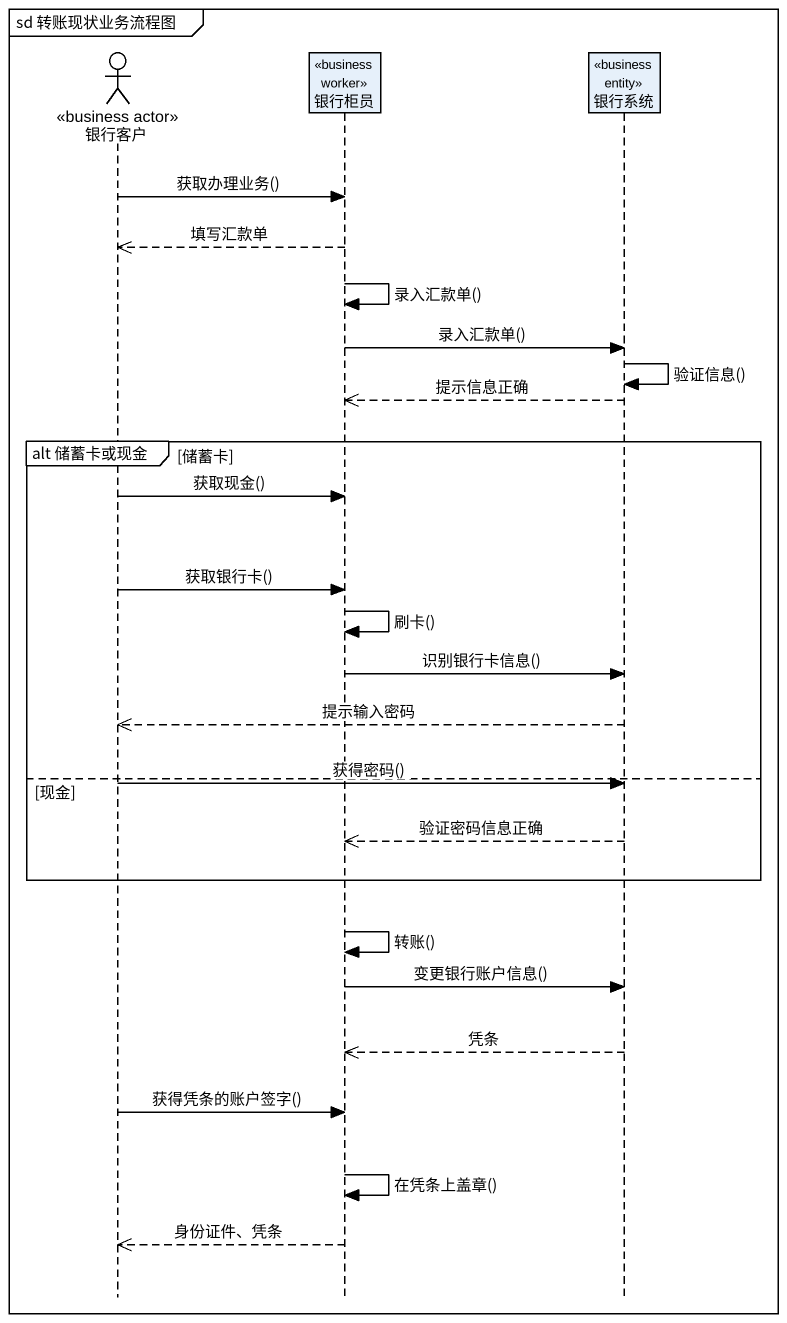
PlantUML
@startuml
mainframe sd 转账现状业务流程图
hide footbox
actor 银行客户 <<business actor>>
participant 银行柜员 <<business worker>>
participant 银行系统 <<business entity>>

银行客户 -> 银行柜员 : 获取办理业务()
银行柜员 -->> 银行客户 : 填写汇款单
银行柜员 -> 银行柜员 : 录入汇款单()
银行柜员 -> 银行系统 : 录入汇款单()
银行系统 -> 银行系统 : 验证信息()
银行系统 -->> 银行柜员 : 提示信息正确
group alt 储蓄卡或现金 [储蓄卡]
  银行客户 -> 银行柜员 : 获取现金()
  银行客户 -> 银行柜员 : 获取银行卡()
  银行柜员 -> 银行柜员 : 刷卡()
  银行柜员 -> 银行系统 : 识别银行卡信息()
  银行系统 -->> 银行客户 : 提示输入密码
else 现金
  银行客户 -> 银行系统 : 获得密码()
  银行系统 -->> 银行柜员 : 验证密码信息正确
end
银行柜员 -> 银行柜员 : 转账()
银行柜员 -> 银行系统 : 变更银行账户信息()
银行系统 -->> 银行柜员 : 凭条
银行客户 -> 银行柜员 : 获得凭条的账户签字()
银行柜员 -> 银行柜员 : 在凭条上盖章()
银行柜员 -->> 银行客户 : 身份证件、凭条
@enduml
